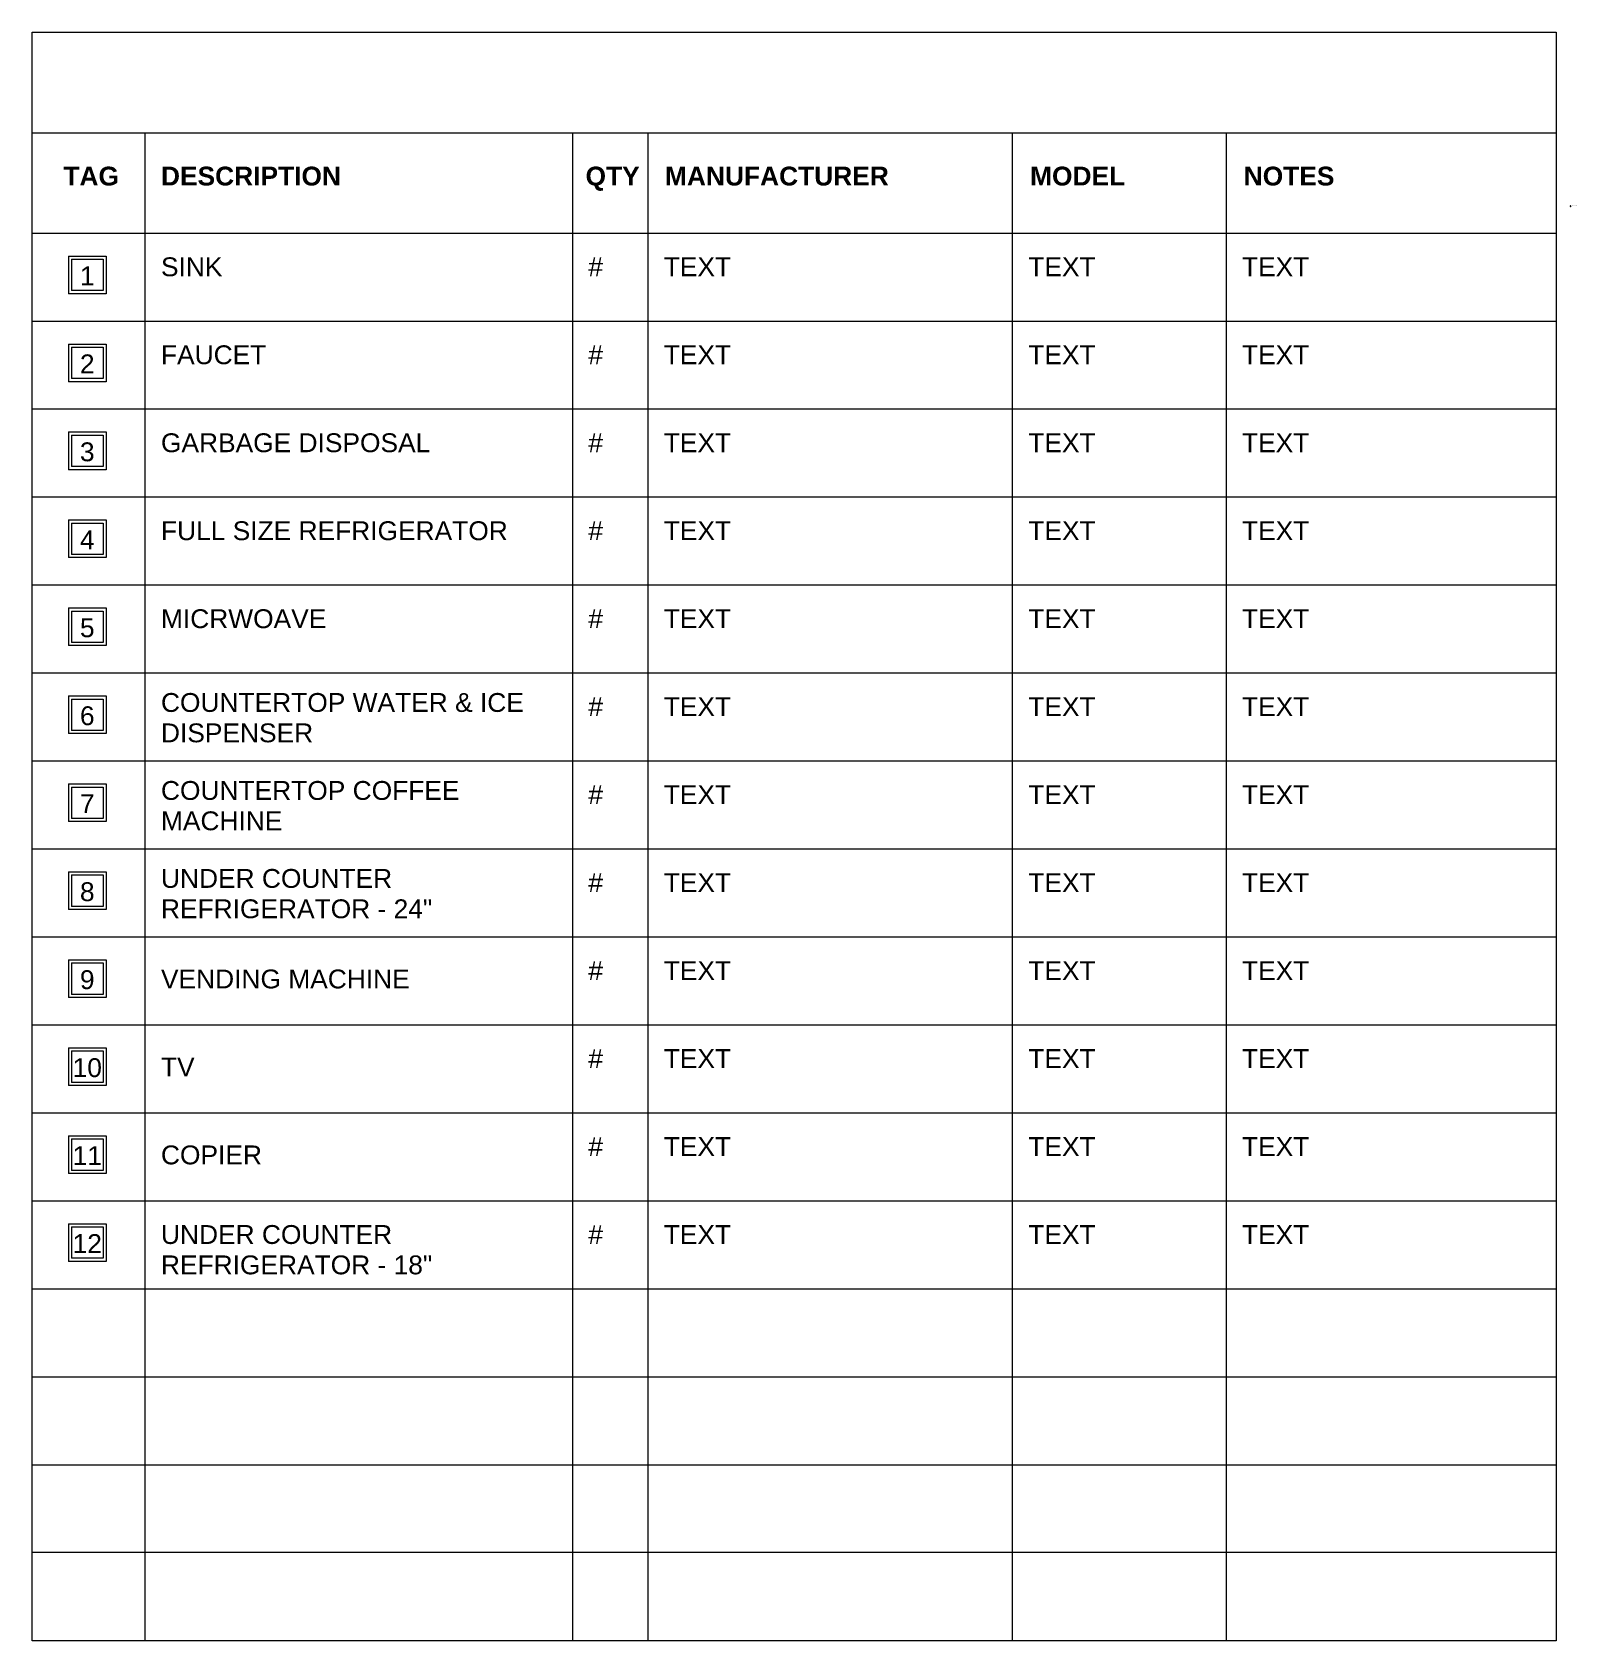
# Model space of a CAD drawing. Header units: inches. Extents: x 1 to 4333, y -575 to 1753.
# Drawn here: x 3594 to 4333, y -575 to 193 of the extents above; entities that cross this region are included whole.
import ezdxf

# ---------------------------------------------------------------- set-up
doc = ezdxf.new("R2010")
doc.units = ezdxf.units.IN
doc.header["$MEASUREMENT"] = 0
for name, color, linetype, lineweight in [('A-ANNO-NOTE', 131, 'Continuous', 20), ('A-DETL-THIN', 151, 'Continuous', 9), ('G-ANNO-TEXT', 231, 'Continuous', 9)]:
    doc.layers.add(name, color=color, linetype=linetype, lineweight=lineweight)
doc.styles.add('Arial', font='arial.ttf', dxfattribs={"height": 9})
doc.styles.add('Arial_1', font='arial.ttf', dxfattribs={"height": 0.09375})
doc.styles.add('Arial_B', font='arialbd.ttf', dxfattribs={"height": 9})

# ---------------------------------------------------------------- blocks, each defined once
blk = doc.blocks.new('FORM Equipment_Fixture Tag - Square-214315-_A1006 - Equipment Legend')
at = {"layer": 'A-ANNO-NOTE'}
for p, q in [((18.79, 86.38), (36.79, 86.38)), ((18.79, 86.38), (36.79, 86.38)), ((18.79, 86.38), (36.79, 86.38)), ((18.79, 86.38), (18.79, 68.38)), ((20.29, 84.88), (20.29, 69.88)), ((20.29, 84.88), (35.29, 84.88)), ((35.29, 84.88), (35.29, 69.88)), ((36.79, 86.38), (36.79, 68.38)), ((35.29, 69.88), (20.29, 69.88)), ((36.79, 68.38), (18.79, 68.38))]:
    blk.add_line(p, q, dxfattribs=at)
blk = doc.blocks.new('FORM Keynote Tag - Default w_arrow-62346-_A1006 - Tel_Data_Elec Plan Keynotes')
at = {"layer": 'A-ANNO-NOTE'}
for p, q in [((41.36, 110.46), (41.3, 110.36)), ((41.3, 110.36), (41.36, 110.27)), ((41.36, 110.46), (41.46, 110.46)), ((41.36, 110.27), (41.46, 110.27)), ((41.52, 110.36), (41.46, 110.46)), ((41.46, 110.27), (41.52, 110.36))]:
    blk.add_line(p, q, dxfattribs=at)

msp = doc.modelspace()

# ---------------------------------------------------------------- linework, layer by layer
at = {"layer": 'A-DETL-THIN'}
for p, q in [((3593.86, 193.26), (4321.35, 193.26)), ((3593.86, -574.74), (3593.86, 193.26)), ((4321.35, 193.26), (4321.35, -574.74)), ((3593.86, 145.26), (4321.35, 145.26)), ((3647.86, -574.74), (3647.86, 145.26)), ((3851.86, -574.74), (3851.86, 145.26)), ((3887.86, -574.74), (3887.86, 145.26)), ((4061.86, -574.74), (4061.86, 145.26)), ((4163.86, -574.74), (4163.86, 145.26)), ((3593.86, 97.36), (4321.35, 97.36)), ((3593.86, 55.36), (4321.35, 55.36)), ((3593.86, 13.36), (4321.35, 13.36)), ((3593.86, -28.64), (4321.35, -28.64)), ((3593.86, -70.64), (4321.35, -70.64)), ((3593.86, -112.64), (4321.35, -112.64)), ((3593.86, -154.64), (4321.35, -154.64)), ((3593.86, -196.64), (4321.35, -196.64)), ((3593.86, -238.64), (4321.35, -238.64)), ((3593.86, -280.64), (4321.35, -280.64)), ((3593.86, -322.64), (4321.35, -322.64)), ((3593.86, -364.64), (4321.35, -364.64)), ((3593.86, -406.64), (4321.35, -406.64)), ((3593.86, -448.64), (4321.35, -448.64)), ((3593.86, -490.64), (4321.35, -490.64)), ((3593.86, -490.64), (4321.35, -490.64)), ((4321.35, -532.64), (3593.86, -532.64)), ((4321.35, -574.74), (3593.86, -574.74))]:
    msp.add_line(p, q, dxfattribs=at)

# ---------------------------------------------------------------- block references
at = {"layer": 'A-ANNO-NOTE'}
for name, p in [('FORM Keynote Tag - Default w_arrow-62346-_A1006 - Tel_Data_Elec Plan Keynotes', (4286.73, 0)), ('FORM Keynote Tag - Default w_arrow-62346-_A1006 - Tel_Data_Elec Plan Keynotes', (4286.73, -0.36)), ('FORM Equipment_Fixture Tag - Square-214315-_A1006 - Equipment Legend', (3592.38, 0)), ('FORM Equipment_Fixture Tag - Square-214315-_A1006 - Equipment Legend', (3592.38, -42)), ('FORM Equipment_Fixture Tag - Square-214315-_A1006 - Equipment Legend', (3592.38, -84)), ('FORM Equipment_Fixture Tag - Square-214315-_A1006 - Equipment Legend', (3592.38, -126)), ('FORM Equipment_Fixture Tag - Square-214315-_A1006 - Equipment Legend', (3592.38, -168)), ('FORM Equipment_Fixture Tag - Square-214315-_A1006 - Equipment Legend', (3592.38, -210)), ('FORM Equipment_Fixture Tag - Square-214315-_A1006 - Equipment Legend', (3592.38, -252)), ('FORM Equipment_Fixture Tag - Square-214315-_A1006 - Equipment Legend', (3592.38, -294)), ('FORM Equipment_Fixture Tag - Square-214315-_A1006 - Equipment Legend', (3592.38, -336)), ('FORM Equipment_Fixture Tag - Square-214315-_A1006 - Equipment Legend', (3592.38, -378)), ('FORM Equipment_Fixture Tag - Square-214315-_A1006 - Equipment Legend', (3592.38, -420)), ('FORM Equipment_Fixture Tag - Square-214315-_A1006 - Equipment Legend', (3592.38, -462))]:
    msp.add_blockref(name, p, dxfattribs=at)

# ---------------------------------------------------------------- texts
at = {"layer": 'A-ANNO-NOTE', "lineweight": 9, "attachment_point": 1}
for s, insert, char_height, width, style in [('2', (4328.11, 110.05), 0.0937, 0.0884, 'Arial_1'), ('1', (4328.11, 110.41), 0.0937, 0.0884, 'Arial_1'), ('1', (3616.65, 81.41), 9, 8.484, 'Arial'), ('2', (3616.65, 39.41), 9, 8.484, 'Arial'), ('3', (3616.65, -2.59), 9, 8.484, 'Arial'), ('4', (3616.65, -44.59), 9, 8.484, 'Arial'), ('5', (3616.65, -86.59), 9, 8.484, 'Arial'), ('6', (3616.65, -128.59), 9, 8.484, 'Arial'), ('7', (3616.65, -170.59), 9, 8.484, 'Arial'), ('8', (3616.65, -212.59), 9, 8.484, 'Arial'), ('9', (3616.65, -254.59), 9, 8.484, 'Arial'), ('10', (3613.16, -296.59), 9, 16.968, 'Arial'), ('11', (3613.16, -338.59), 9, 16.968, 'Arial'), ('12', (3613.16, -380.59), 9, 16.968, 'Arial')]:
    msp.add_mtext(s, dxfattribs=dict(at, insert=insert, char_height=char_height, width=width, style=style))
at = {"layer": 'G-ANNO-TEXT', "color": 7, "attachment_point": 1}
for s, insert, char_height, width, style in [('TAG', (3608.75, 129.06), 9, 32.421, 'Arial_B'), ('DESCRIPTION', (3655.33, 129.06), 9, 105.444, 'Arial_B'), ('QTY', (3857.99, 129.06), 9, 31.815, 'Arial_B'), ('MANUFACTURER', (3895.91, 129.06), 9, 130.896, 'Arial_B'), ('MODEL', (4070.17, 129.06), 9, 56.055, 'Arial_B'), ('NOTES', (4172.14, 129.06), 9, 53.631, 'Arial_B'), ('TEXT', (4328.35, 110.05), 0.0937, 0.4072, 'Arial_1'), ('REFER TO MEP DRAWINGS FOR EXTENT OF WORK IN THIS ROOM. ', (4328.35, 110.41), 0.0937, 5.2709, 'Arial_1'), ('SINK', (3655.33, 85.74), 9, 35.754, 'Arial'), ('#', (3859.33, 85.74), 9, 8.484, 'Arial'), ('TEXT', (3895.33, 85.74), 9, 39.087, 'Arial'), ('TEXT', (4069.33, 85.74), 9, 39.087, 'Arial'), ('TEXT', (4171.33, 85.74), 9, 39.087, 'Arial'), ('FAUCET', (3655.33, 43.74), 9, 61.812, 'Arial'), ('#', (3859.33, 43.74), 9, 8.484, 'Arial'), ('TEXT', (3895.33, 43.74), 9, 39.087, 'Arial'), ('TEXT', (4069.33, 43.74), 9, 39.087, 'Arial'), ('TEXT', (4171.33, 43.74), 9, 39.087, 'Arial'), ('GARBAGE DISPOSAL', (3655.33, 1.74), 9, 157.863, 'Arial'), ('#', (3859.33, 1.74), 9, 8.484, 'Arial'), ('TEXT', (3895.33, 1.74), 9, 39.087, 'Arial'), ('TEXT', (4069.33, 1.74), 9, 39.087, 'Arial'), ('TEXT', (4171.33, 1.74), 9, 39.087, 'Arial'), ('FULL SIZE REFRIGERATOR', (3655.33, -40.26), 9, 202.707, 'Arial'), ('#', (3859.33, -40.26), 9, 8.484, 'Arial'), ('TEXT', (3895.33, -40.26), 9, 39.087, 'Arial'), ('TEXT', (4069.33, -40.26), 9, 39.087, 'Arial'), ('TEXT', (4171.33, -40.26), 9, 39.087, 'Arial'), ('MICRWOAVE', (3655.33, -82.26), 9, 97.566, 'Arial'), ('#', (3859.33, -82.26), 9, 8.484, 'Arial'), ('TEXT', (3895.33, -82.26), 9, 39.087, 'Arial'), ('TEXT', (4069.33, -82.26), 9, 39.087, 'Arial'), ('TEXT', (4171.33, -82.26), 9, 39.087, 'Arial'), ('COUNTERTOP WATER & ICE ', (3655.33, -122.26), 9, 217.554, 'Arial'), ('#', (3859.33, -124.26), 9, 8.484, 'Arial'), ('TEXT', (3895.33, -124.26), 9, 39.087, 'Arial'), ('TEXT', (4069.33, -124.26), 9, 39.087, 'Arial'), ('TEXT', (4171.33, -124.26), 9, 39.087, 'Arial'), ('DISPENSER', (3655.33, -136.76), 9, 89.082, 'Arial'), ('COUNTERTOP COFFEE ', (3655.33, -164.26), 9, 179.679, 'Arial'), ('#', (3859.33, -166.26), 9, 8.484, 'Arial'), ('TEXT', (3895.33, -166.26), 9, 39.087, 'Arial'), ('TEXT', (4069.33, -166.26), 9, 39.087, 'Arial'), ('TEXT', (4171.33, -166.26), 9, 39.087, 'Arial'), ('MACHINE', (3655.33, -178.76), 9, 71.205, 'Arial'), ('UNDER COUNTER ', (3655.33, -206.26), 9, 140.289, 'Arial'), ('#', (3859.33, -208.26), 9, 8.484, 'Arial'), ('TEXT', (3895.33, -208.26), 9, 39.087, 'Arial'), ('TEXT', (4069.33, -208.26), 9, 39.087, 'Arial'), ('TEXT', (4171.33, -208.26), 9, 39.087, 'Arial'), ('REFRIGERATOR - 24"', (3655.33, -220.76), 9, 158.772, 'Arial'), ('#', (3859.33, -250.26), 9, 8.484, 'Arial'), ('TEXT', (3895.33, -250.26), 9, 39.087, 'Arial'), ('TEXT', (4069.33, -250.26), 9, 39.087, 'Arial'), ('TEXT', (4171.33, -250.26), 9, 39.087, 'Arial'), ('VENDING MACHINE', (3655.33, -254.26), 9, 145.743, 'Arial'), ('TV', (3655.33, -296.26), 9, 19.695, 'Arial'), ('#', (3859.33, -292.26), 9, 8.484, 'Arial'), ('TEXT', (3895.33, -292.26), 9, 39.087, 'Arial'), ('TEXT', (4069.33, -292.26), 9, 39.087, 'Arial'), ('TEXT', (4171.33, -292.26), 9, 39.087, 'Arial'), ('#', (3859.33, -334.26), 9, 8.484, 'Arial'), ('TEXT', (3895.33, -334.26), 9, 39.087, 'Arial'), ('TEXT', (4069.33, -334.26), 9, 39.087, 'Arial'), ('TEXT', (4171.33, -334.26), 9, 39.087, 'Arial'), ('COPIER', (3655.33, -338.26), 9, 59.085, 'Arial'), ('UNDER COUNTER ', (3655.33, -376.26), 9, 140.289, 'Arial'), ('#', (3859.33, -376.26), 9, 8.484, 'Arial'), ('TEXT', (3895.33, -376.26), 9, 39.087, 'Arial'), ('TEXT', (4069.33, -376.26), 9, 39.087, 'Arial'), ('TEXT', (4171.33, -376.26), 9, 39.087, 'Arial'), ('REFRIGERATOR - 18"', (3655.33, -390.76), 9, 158.772, 'Arial')]:
    msp.add_mtext(s, dxfattribs=dict(at, insert=insert, char_height=char_height, width=width, style=style))

doc.saveas('drawing.dxf')
